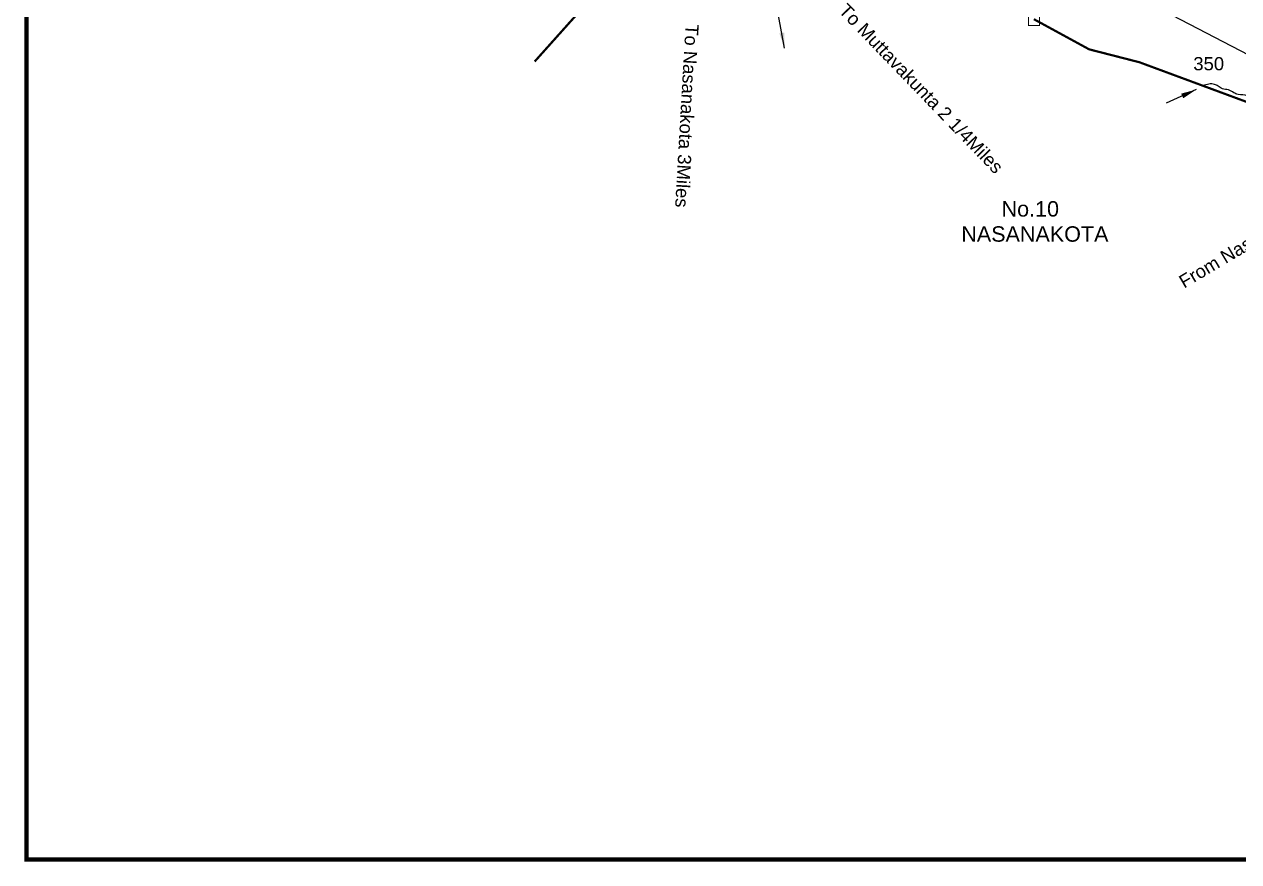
# Model space of a CAD drawing. Header units: feet. Extents: x 762418 to 770948, y 1592332 to 1602959.
# Drawn here: x 762661 to 765419, y 1592332 to 1594233 of the extents above; entities that cross this region are included whole.
import ezdxf
from ezdxf.enums import TextEntityAlignment as Align

# ---------------------------------------------------------------- set-up
doc = ezdxf.new("R2010")
doc.units = ezdxf.units.FT
doc.header["$LTSCALE"] = 15
doc.header["$MEASUREMENT"] = 0
doc.linetypes.add('ACAD_ISO02W100', pattern=[15, 12, -3])
doc.linetypes.add('HIDDEN2', pattern=[0.1875, 0.125, -0.0625])
for name, color, linetype in [('PAPER SIZE', 10, 'Continuous'), ('PLOT', 7, 'Continuous'), ('PLOT NO', 7, 'Continuous'), ('TANKS-STREAM', 4, 'Continuous'), ('VILLAGE BOUNDRY', 5, 'HIDDEN2'), ('VILLAGE STONES', 240, 'Continuous')]:
    doc.layers.add(name, color=color, linetype=linetype)
doc.styles.add('CANAL', font='Cambria.ttf')
doc.styles.get("Standard").update_dxf_attribs({"font": 'arial.ttf'})
doc.dimstyles.new('CRDS', dxfattribs={"dimtxt": 20, "dimasz": 35, "dimexe": 0.18, "dimexo": 0.0625, "dimgap": 0.09, "dimtad": 0, "dimtih": 1, "dimtoh": 1, "dimdec": 0, "dimzin": 2, "dimdsep": 46, "dimtxsty": 'CANAL', "dimcen": 0.09, "dimclrt": 256, "dimadec": 0, "dimazin": 0, "dimtfac": 1, "dimtdec": 0, "dimtofl": 0, "dimtmove": 0, "dimatfit": 3, "dimfxl": 1, "dimtfill": 2, "dimtfillclr": 5, "dimtolj": 1, "dimtzin": 0, "dimarcsym": 0})

msp = doc.modelspace()

# ---------------------------------------------------------------- linework, layer by layer
at = {"layer": 'PAPER SIZE', "color": 5, "const_width": 10}
msp.add_lwpolyline([(770731.4, 1592336.5), (762666.1, 1592336.5), (762666.1, 1602277.4), (770731.4, 1602277.4)], close=True, dxfattribs=at)
at = {"layer": 'PLOT'}
msp.add_lwpolyline([(765789.8, 1594277.4), (765692.4, 1594032.9), (765269, 1594252.7)], dxfattribs=at)
at = {"layer": 'TANKS-STREAM'}
for points in [[(765175.8, 1594785.2), (765196.6, 1594760.9), (765208, 1594746.6), (765227.3, 1594730.9), (765236.7, 1594713.7), (765270.3, 1594673.7), (765296.8, 1594652.9), (765309.7, 1594642.2), (765334.1, 1594641.5), (765353.4, 1594644.3), (765383.5, 1594640), (765415, 1594636.5), (765444.4, 1594635), (765500.9, 1594627.2), (765533.9, 1594622.9), (765570.4, 1594613.6), (765603.3, 1594613.6), (765632.7, 1594617.9), (765664.9, 1594626.4), (765709.3, 1594632.2), (765770.9, 1594640.7), (765808.2, 1594645.8), (765891.3, 1594645.8), (765941.4, 1594653.6), (765989, 1594680.8), (765999, 1594699.4), (766020.5, 1594709.4), (766049.1, 1594723.7), (766062, 1594679.3), (766062, 1594655), (766066.3, 1594623.5), (766074.2, 1594571.6), (766085.7, 1594551.6), (766074.9, 1594518.7), (766069.9, 1594482.2), (766079.2, 1594444.3), (766080, 1594408.6), (766062.8, 1594339.7), (766039.2, 1594309.6), (766038.5, 1594261.3), (766007, 1594244.8), (765984.8, 1594234.8), (765935.3, 1594211.9), (765913.1, 1594192.6), (765898.8, 1594175.5), (765855.1, 1594159), (765817.2, 1594128.3), (765787.1, 1594089.6), (765736.1, 1594036.9), (765719.8, 1594000.6), (765716.4, 1593967), (765699.5, 1593954.8), (765656.6, 1593934.6), (765640.1, 1593933.9)], [(765548.3, 1594015.7), (765541.8, 1594028.5), (765509.7, 1594039.3), (765480.7, 1594052.6), (765465.8, 1594059.2), (765448, 1594063.7), (765438.3, 1594070.3), (765417.8, 1594073.7), (765408, 1594077.8), (765396, 1594084.2), (765382.1, 1594086.7), (765372.6, 1594092.5), (765364.3, 1594096.7), (765337.8, 1594093.6)]]:
    msp.add_spline(points, degree=3, dxfattribs=at)
at = {"layer": 'VILLAGE BOUNDRY', "linetype": 'ACAD_ISO02W100', "ltscale": 0.5, "const_width": 5}
msp.add_lwpolyline([(763979.5, 1594326.5), (763820.3, 1594148.6)], dxfattribs=at)
at = {"layer": 'VILLAGE BOUNDRY', "linetype": 'ACAD_ISO02W100', "ltscale": 0.1, "const_width": 5}
msp.add_lwpolyline([(765617, 1593990.3), (765193.6, 1594146.9), (765079.5, 1594176.2), (764953.9, 1594244.7)], dxfattribs=at)
msp.add_lwpolyline([(765617, 1593990.3), (765193.6, 1594146.9), (765079.5, 1594176.2), (764953.9, 1594244.7)], dxfattribs=at)
at = {"layer": 'VILLAGE STONES', "linetype": 'ACAD_ISO02W100', "const_width": 2}
msp.add_lwpolyline([(764941.5, 1594254.2), (764966.7, 1594254.2), (764966.7, 1594230.3), (764941.5, 1594230.3)], close=True, dxfattribs=at)

# ---------------------------------------------------------------- texts
at = {"layer": 'PLOT NO', "linetype": 'ByBlock'}
for s, rotation, p in [('To Muttavakunta 2 1/4Miles', 313.9143, (764508.7, 1594262.1)), ('To Nasanakota 3Miles', 266.7272, (764163, 1594234)), ('From Nasanakota 3Miles', 30.7177, (765295.1, 1593632.7))]:
    msp.add_text(s, height=30, rotation=rotation, dxfattribs=at).set_placement(p)
at = {"layer": 'PLOT NO'}
msp.add_text('350', height=30, dxfattribs=at).set_placement((765351, 1594143.6), align=Align.MIDDLE_CENTER)
at = {"layer": 'VILLAGE STONES', "linetype": 'ByBlock'}
for s, p in [('No.10', (764880.6, 1593796.5)), ('NASANAKOTA', (764789.1, 1593739.4))]:
    msp.add_text(s, height=35, dxfattribs=at).set_placement(p)

# ---------------------------------------------------------------- leaders
at = {"layer": 'VILLAGE BOUNDRY', "linetype": 'ByBlock'}
for points in [[(764387.9, 1594179), (764374.2, 1594252.7)], [(765322.7, 1594084.8), (765254.3, 1594053.9)]]:
    msp.add_leader(points, dimstyle='CRDS', override={"dimgap": 0.09, "dimtad": 0}, dxfattribs=at)

doc.saveas('drawing.dxf')
